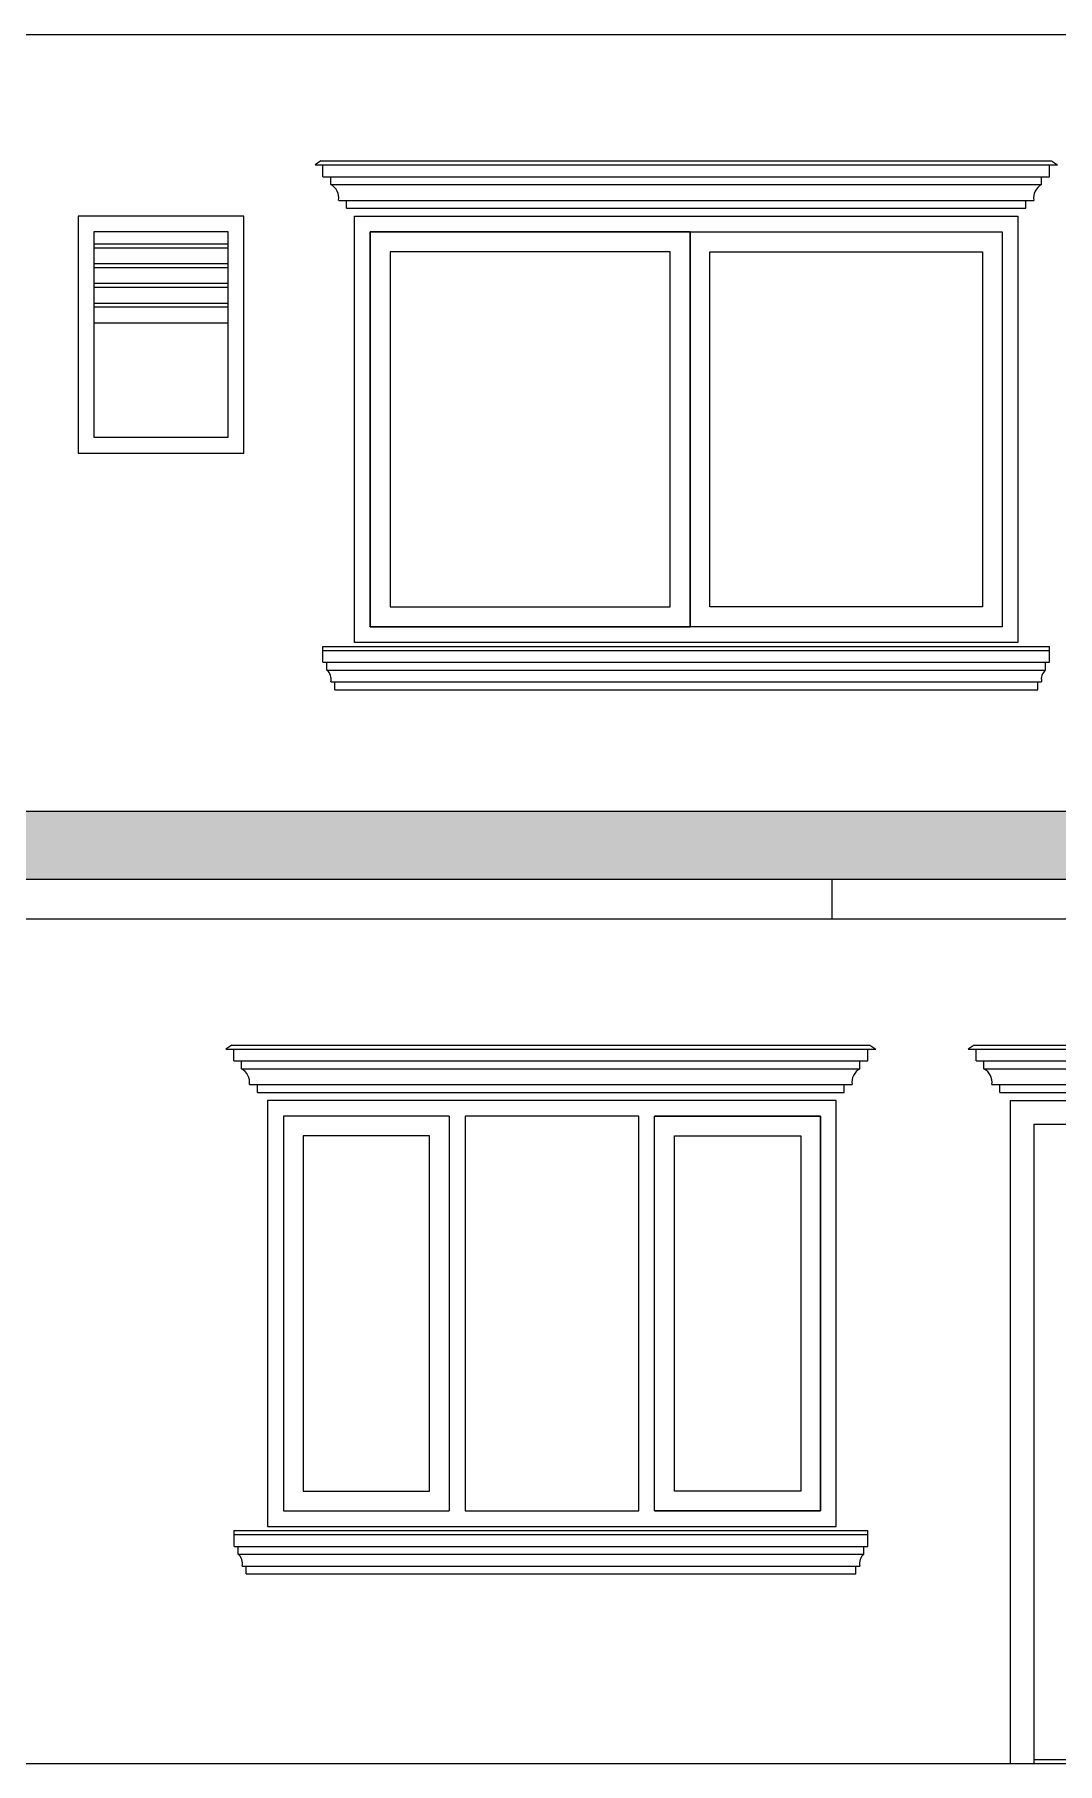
# Model space of a CAD drawing. Header units: inches. Extents: x 3672 to 10975, y -27382 to -746.
# Drawn here: x 4697.8 to 4827.3, y -27125.6 to -26906.6 of the extents above; entities that cross this region are included whole.
import ezdxf

# ---------------------------------------------------------------- set-up
doc = ezdxf.new("R2010")
doc.units = ezdxf.units.IN
doc.header["$LTSCALE"] = 17
doc.header["$MEASUREMENT"] = 0
for name, color, linetype, lineweight in [('25 BOT BAR', 12, 'Continuous', 25), ('DOOR ELEVATION', 21, 'Continuous', 15), ('ELEVATION', 7, 'Continuous', 25), ('OUTLINE', 1, 'Continuous', 25), ('WINDOW FRAME', 161, 'Continuous', 20)]:
    doc.layers.add(name, color=color, linetype=linetype, lineweight=lineweight)

# ---------------------------------------------------------------- blocks, each defined once
blk = doc.blocks.new('cornicebelow')
at = {"layer": '25 BOT BAR'}
for p, q in [((13950.02, -21087.63), (14030.23, -21087.63)), ((13950.02, -21089.63), (13950.02, -21087.63)), ((13950.02, -21088.13), (14030.23, -21088.13)), ((13950.02, -21089.63), (14030.23, -21089.63)), ((13950.52, -21090.63), (13950.52, -21089.63)), ((14029.73, -21090.63), (14029.73, -21089.63)), ((14030.23, -21089.63), (14030.23, -21087.63)), ((13950.52, -21090.63), (14029.73, -21090.63)), ((13951.02, -21092.13), (14029.23, -21092.13)), ((13951.52, -21093.13), (13951.52, -21092.13)), ((13951.52, -21093.13), (14028.73, -21093.13)), ((14028.73, -21093.13), (14028.73, -21092.13))]:
    blk.add_line(p, q, dxfattribs=at)
for centre, start, end in [((13949.58, -21091.77), 346.2102, 50.6596), ((14030.67, -21091.77), 129.3404, 193.7898)]:
    blk.add_arc(centre, 1.48, start, end, dxfattribs=at)
blk = doc.blocks.new('corniceup')
at = {"layer": '25 BOT BAR'}
for p, q in [((13949.69, -21026.13), (13948.94, -21026.63)), ((14030.48, -21026.13), (14031.23, -21026.63)), ((13949.94, -21028.13), (13949.94, -21026.63)), ((13950.94, -21029.13), (13950.94, -21028.13)), ((14029.23, -21029.13), (14029.23, -21028.13)), ((14030.23, -21028.13), (14030.23, -21026.63)), ((13952.94, -21032.13), (13952.94, -21031.13)), ((14027.23, -21032.13), (14027.23, -21031.13))]:
    blk.add_line(p, q, dxfattribs=at)
for centre, start, end in [((13950.02, -21030.83), 351.2663, 61.8638), ((14030.15, -21030.83), 118.1362, 188.7337)]:
    blk.add_arc(centre, 1.93, start, end, dxfattribs=at)
at = {"layer": 'OUTLINE'}
for p, q in [((13949.69, -21026.13), (14030.48, -21026.13)), ((13948.94, -21026.63), (14031.23, -21026.63)), ((13949.94, -21028.13), (14030.23, -21028.13)), ((13950.94, -21029.13), (14029.23, -21029.13)), ((13951.94, -21031.13), (14028.23, -21031.13)), ((13952.94, -21032.13), (14027.23, -21032.13))]:
    blk.add_line(p, q, dxfattribs=at)

msp = doc.modelspace()

# ---------------------------------------------------------------- hatches: boundary and pattern name
at = {"layer": '25 BOT BAR'}
h = msp.add_hatch(dxfattribs=at)
h.set_pattern_fill('AR-RSHKE', color=8, scale=0.5, angle=180)
h.set_pattern_definition([(180, (-10473.291, -5697.4846), (-12.75, -6), [3, -2.5, 3.5, -1.5, 4.5, -2]), (180, (-10476.291, -5697.7346), (-12.75, -6), [2.5, -9.5, 2, -3]), (180, (-10482.291, -5697.1096), (-12.75, -6), [1.5, -15.5]), (270, (-10473.291, -5697.4846), (4.25, -6), [5.75, -18.25]), (270, (-10476.291, -5697.4846), (4.25, -6), [5.625, -18.375]), (270, (-10478.791, -5697.4846), (4.25, -6), [5.25, -18.75]), (270, (-10482.291, -5697.1096), (4.25, -6), [5.75, -18.25]), (270, (-10483.791, -5697.1096), (4.25, -6), [5.75, -18.25]), (270, (-10488.291, -5697.4846), (4.25, -6), [5.5, -18.5])])
h.paths.add_polyline_path([(4857.33, -27004.97), (4539.33, -27004.97), (4523.33, -27013.6), (4845.33, -27013.6)])

# ---------------------------------------------------------------- linework, layer by layer
for p, q in [((4523.33, -26906.6), (4849.33, -26906.6)), ((4530.33, -26906.6), (4999.79, -26906.6)), ((4734.08, -26922.6), (4733.33, -26923.1)), ((4733.33, -26923.1), (4827.33, -26923.1)), ((4734.08, -26922.6), (4826.58, -26922.6)), ((4734.33, -26924.6), (4734.33, -26923.1)), ((4826.33, -26924.6), (4826.33, -26923.1)), ((4826.58, -26922.6), (4827.33, -26923.1)), ((4734.33, -26924.6), (4826.33, -26924.6)), ((4735.33, -26925.6), (4735.33, -26924.6)), ((4735.33, -26925.6), (4825.33, -26925.6)), ((4825.33, -26925.6), (4825.33, -26924.6)), ((4736.33, -26927.6), (4824.33, -26927.6)), ((4737.33, -26928.6), (4737.33, -26927.6)), ((4823.33, -26928.6), (4823.33, -26927.6)), ((4737.33, -26928.6), (4823.33, -26928.6)), ((4734.33, -26984.1), (4826.33, -26984.1)), ((4734.33, -26986.1), (4734.33, -26984.1)), ((4734.33, -26984.6), (4826.33, -26984.6)), ((4826.33, -26986.1), (4826.33, -26984.1)), ((4734.33, -26986.1), (4826.33, -26986.1)), ((4734.83, -26987.1), (4734.83, -26986.1)), ((4734.83, -26987.1), (4825.83, -26987.1)), ((4825.83, -26987.1), (4825.83, -26986.1)), ((4735.33, -26988.6), (4825.33, -26988.6)), ((4735.83, -26989.6), (4735.83, -26988.6)), ((4824.83, -26989.6), (4824.83, -26988.6)), ((4735.83, -26989.6), (4824.83, -26989.6)), ((4539.33, -27004.97), (4999.79, -27004.97)), ((4523.33, -27013.6), (4999.79, -27013.6)), ((4798.79, -27018.6), (4798.79, -27013.6)), ((4523.33, -27018.6), (4849.33, -27018.6)), ((4816.78, -27034.6), (4816.03, -27035.1)), ((4817.03, -27036.6), (4817.03, -27035.1)), ((4818.03, -27037.6), (4818.03, -27036.6)), ((4820.03, -27040.6), (4820.03, -27039.6)), ((4539.33, -27125.6), (4999.79, -27125.6))]:
    msp.add_line(p, q, dxfattribs=at)
msp.add_lwpolyline([(4780.81, -26981.6), (4740.33, -26981.6), (4740.33, -26931.6), (4780.81, -26931.6)], dxfattribs=at)
for centre, radius, start, end in [((4734.41, -26927.3), 1.93, 351.2663, 61.8638), ((4826.24, -26927.3), 1.93, 118.1362, 188.7337), ((4733.89, -26988.24), 1.48, 346.2102, 50.6596), ((4826.77, -26988.24), 1.48, 129.3404, 193.7898), ((4817.12, -27039.3), 1.93, 351.2663, 61.8638)]:
    msp.add_arc(centre, radius, start, end, dxfattribs=at)
at = {"layer": 'DOOR ELEVATION'}
for p, q in [((4821.33, -27041.6), (4821.33, -27125.6)), ((4821.33, -27041.6), (4857.33, -27041.6)), ((4824.33, -27044.6), (4824.33, -27125.6)), ((4824.33, -27044.6), (4854.33, -27044.6)), ((4824.33, -27125.1), (4854.33, -27125.1)), ((4821.33, -27125.6), (4824.33, -27125.6))]:
    msp.add_line(p, q, dxfattribs=at)
at = {"layer": 'ELEVATION', "linetype": 'Continuous'}
for p, q in [((4799.33, -27041.6), (4727.33, -27041.6)), ((4727.33, -27041.6), (4727.33, -27095.6)), ((4799.33, -27095.6), (4799.33, -27041.6)), ((4727.33, -27095.6), (4799.33, -27095.6))]:
    msp.add_line(p, q, dxfattribs=at)
msp.add_lwpolyline([(4738.33, -26943.6), (4738.33, -26929.6), (4822.33, -26929.6), (4822.33, -26983.6), (4738.33, -26983.6), (4738.33, -26943.6)], dxfattribs=at)
at = {"layer": 'OUTLINE', "color": 7}
for p, q in [((4724.33, -26929.6), (4703.33, -26929.6)), ((4703.33, -26929.6), (4703.33, -26959.6)), ((4724.33, -26959.6), (4724.33, -26929.6)), ((4703.33, -26959.6), (4724.33, -26959.6))]:
    msp.add_line(p, q, dxfattribs=at)
at = {"layer": 'OUTLINE', "color": 253, "true_color": 0x9898cc}
for p, q in [((4722.33, -26931.6), (4705.33, -26931.6)), ((4705.33, -26931.6), (4705.33, -26957.6)), ((4722.33, -26957.6), (4722.33, -26931.6)), ((4705.33, -26933.1), (4722.33, -26933.1)), ((4705.33, -26933.6), (4722.33, -26933.6)), ((4705.33, -26935.6), (4722.33, -26935.6)), ((4705.33, -26936.1), (4722.33, -26936.1)), ((4705.33, -26938.1), (4722.33, -26938.1)), ((4705.33, -26938.6), (4722.33, -26938.6)), ((4705.33, -26940.6), (4722.33, -26940.6)), ((4705.33, -26941.1), (4722.33, -26941.1)), ((4705.33, -26943.1), (4722.33, -26943.1)), ((4705.33, -26957.6), (4722.33, -26957.6))]:
    msp.add_line(p, q, dxfattribs=at)
at = {"layer": 'OUTLINE'}
for p, q in [((4816.03, -27035.1), (4862.33, -27035.1)), ((4816.78, -27034.6), (4861.58, -27034.6)), ((4817.03, -27036.6), (4861.33, -27036.6)), ((4818.03, -27037.6), (4860.33, -27037.6)), ((4819.03, -27039.6), (4859.33, -27039.6)), ((4820.03, -27040.6), (4858.33, -27040.6))]:
    msp.add_line(p, q, dxfattribs=at)
at = {"layer": 'WINDOW FRAME'}
for p, q in [((4780.81, -26931.6), (4780.81, -26981.6)), ((4780.81, -26981.6), (4780.81, -26931.6)), ((4750.33, -27043.6), (4729.33, -27043.6)), ((4729.33, -27043.6), (4729.33, -27093.6)), ((4750.33, -27043.6), (4750.33, -27093.6)), ((4774.33, -27043.6), (4752.33, -27043.6)), ((4752.33, -27043.6), (4752.33, -27093.6)), ((4774.33, -27093.6), (4774.33, -27043.6)), ((4797.33, -27043.6), (4776.33, -27043.6)), ((4776.33, -27093.6), (4776.33, -27043.6)), ((4776.33, -27043.6), (4797.33, -27043.6)), ((4776.33, -27093.6), (4776.33, -27043.6)), ((4797.33, -27093.6), (4797.33, -27043.6)), ((4797.33, -27043.6), (4797.33, -27093.6)), ((4747.83, -27046.1), (4731.83, -27046.1)), ((4731.83, -27046.1), (4731.83, -27091.1)), ((4747.83, -27091.1), (4747.83, -27046.1)), ((4778.83, -27046.1), (4794.83, -27046.1)), ((4778.83, -27091.1), (4778.83, -27046.1)), ((4794.83, -27046.1), (4794.83, -27091.1)), ((4731.83, -27091.1), (4747.83, -27091.1)), ((4794.83, -27091.1), (4778.83, -27091.1)), ((4729.33, -27093.6), (4750.33, -27093.6)), ((4752.33, -27093.6), (4774.33, -27093.6)), ((4776.33, -27093.6), (4797.33, -27093.6)), ((4797.33, -27093.6), (4776.33, -27093.6))]:
    msp.add_line(p, q, dxfattribs=at)
for points in [[(4780.81, -26931.6), (4740.33, -26931.6), (4740.33, -26981.6), (4780.81, -26981.6)], [(4778.31, -26934.1), (4742.83, -26934.1), (4742.83, -26979.1), (4778.31, -26979.1)], [(4783.31, -26934.1), (4817.83, -26934.1), (4817.83, -26979.1), (4783.31, -26979.1)]]:
    msp.add_lwpolyline(points, close=True, dxfattribs=at)
msp.add_lwpolyline([(4780.81, -26931.6), (4820.33, -26931.6), (4820.33, -26981.6), (4780.81, -26981.6)], dxfattribs=at)

# ---------------------------------------------------------------- block references
at = {"layer": '25 BOT BAR'}
for name in ['corniceup', 'cornicebelow']:
    msp.add_blockref(name, (-9226.91, -6008.47), dxfattribs=at)

doc.saveas('drawing.dxf')
